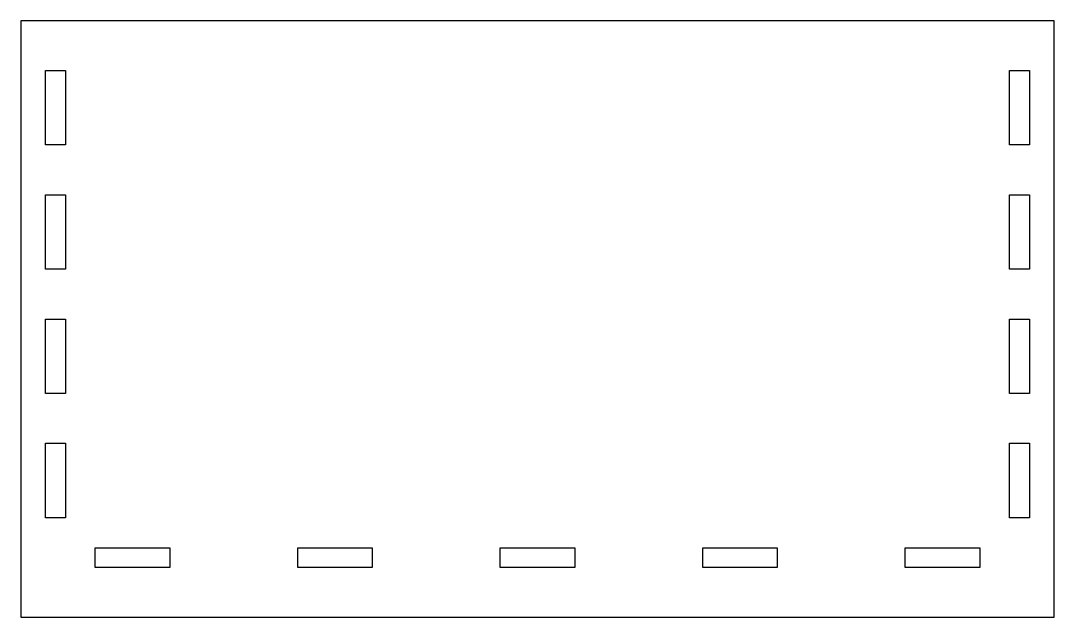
# Model space of a CAD drawing. Header units: millimetres. Extents: x -9 to 199, y -10 to 110.
import ezdxf

# ---------------------------------------------------------------- set-up
doc = ezdxf.new("R2010")
doc.units = ezdxf.units.MM
doc.layers.get('0').update_dxf_attribs({"linetype": 'CONTINUOUS'})

msp = doc.modelspace()

# ---------------------------------------------------------------- linework, layer by layer
for points in [[(199, 110), (-9, 110), (-9, -10), (199, -10)], [(0, 85), (-4, 85), (-4, 100), (0, 100)], [(190, 100), (194, 100), (194, 85), (190, 85)], [(0, 60), (-4, 60), (-4, 75), (0, 75)], [(190, 75), (194, 75), (194, 60), (190, 60)], [(0, 35), (-4, 35), (-4, 50), (0, 50)], [(190, 50), (194, 50), (194, 35), (190, 35)], [(0, 10), (-4, 10), (-4, 25), (0, 25)], [(190, 25), (194, 25), (194, 10), (190, 10)], [(6, 0), (6, 4), (21, 4), (21, 0)], [(46.75, 0), (46.75, 4), (61.75, 4), (61.75, 0)], [(87.5, 0), (87.5, 4), (102.5, 4), (102.5, 0)], [(128.25, 0), (128.25, 4), (143.25, 4), (143.25, 0)], [(169, 0), (169, 4), (184, 4), (184, 0)]]:
    msp.add_lwpolyline(points, close=True)

doc.saveas('drawing.dxf')
